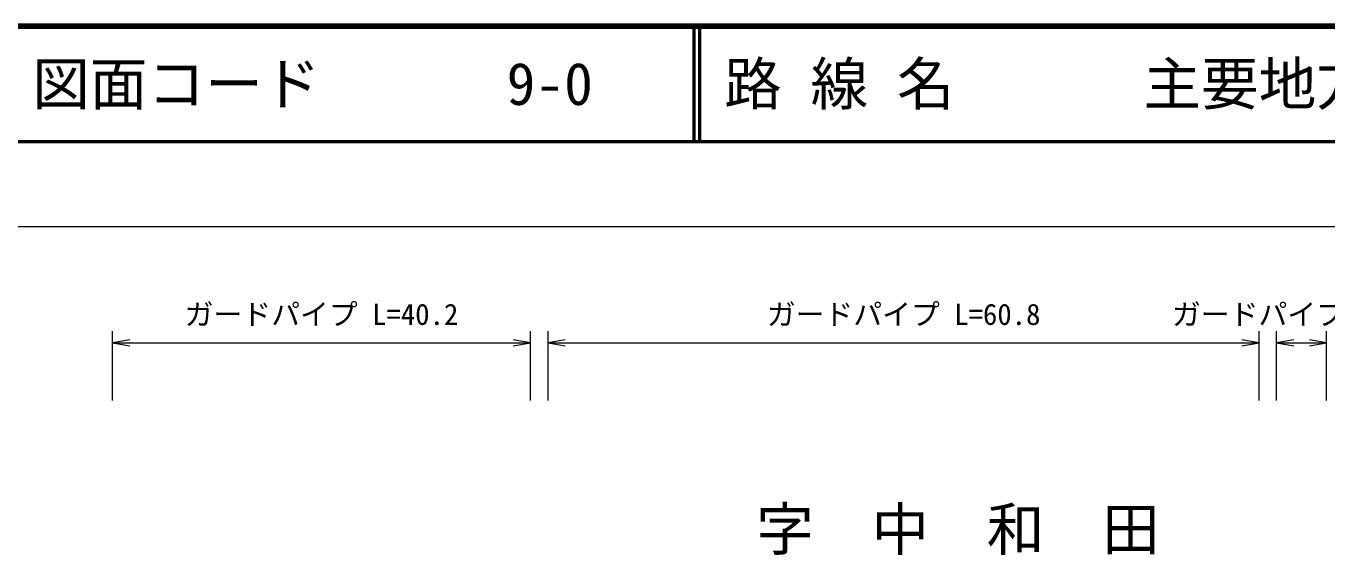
# Model space of a CAD drawing. Units: millimetres, scale not verified. Extents: x 40000 to 680000, y 20000 to 380000.
# Drawn here: x 119851 to 232656, y 334200 to 380000 of the extents above; entities that cross this region are included whole.
import ezdxf
from ezdxf.enums import TextEntityAlignment as Align

# ---------------------------------------------------------------- set-up
doc = ezdxf.new("R2010")
doc.units = ezdxf.units.MM
doc.header["$LTSCALE"] = 1000
for name, color, linetype, lineweight in [('M-BMK-HTXT', 7, 'Continuous', 13), ('M-STR-HTXT', 7, 'Continuous', 13), ('M-TTL', 2, 'Continuous', 140), ('M-TTL-LINE', 7, 'Continuous', 50)]:
    doc.layers.add(name, color=color, linetype=linetype, lineweight=lineweight)
doc.layers.add('M-TTL-TXT', color=7, linetype='Continuous')
doc.styles.add('ＭＳ ゴシック', font='')
doc.styles.get('ＭＳ ゴシック').set_extended_font_data('MS Gothic')

# ---------------------------------------------------------------- blocks, each defined once
blk = doc.blocks.new('open_arrow')
at = {"color": 0, "linetype": 'Continuous', "lineweight": -2}
blk.add_lwpolyline([(7.5, 1.25), (0, 0), (7.5, -1.25)], dxfattribs=at)

msp = doc.modelspace()

# ---------------------------------------------------------------- linework, layer by layer
at = {"layer": 'M-STR-HTXT'}
for p, q in [((74217, 362637), (458100, 362637)), ((127352, 347570), (127352, 353570)), ((163593, 347570), (163593, 353570)), ((165114, 347570), (165114, 353570)), ((226782, 347570), (226782, 353570)), ((228287, 347570), (228287, 353570)), ((232629, 347570), (232629, 353570)), ((127352, 352570), (163593, 352570)), ((165114, 352570), (226782, 352570)), ((228287, 352570), (232629, 352570))]:
    msp.add_line(p, q, dxfattribs=at)
at = {"layer": 'M-TTL'}
msp.add_line((680000, 380000), (40000, 380000), dxfattribs=at)
at = {"layer": 'M-TTL-LINE'}
for p, q in [((177750, 380000), (177750, 370000)), ((178250, 380000), (178250, 370000)), ((40000, 370000), (680000, 370000))]:
    msp.add_line(p, q, dxfattribs=at)

# ---------------------------------------------------------------- block references
at = {"layer": 'M-STR-HTXT', "xscale": 200, "yscale": 200}
for p in [(127352, 352570), (165114, 352570), (228287, 352570)]:
    msp.add_blockref('open_arrow', p, dxfattribs=at)
at = {"layer": 'M-STR-HTXT', "xscale": 200, "yscale": 200, "rotation": 180}
for p in [(163593, 352570), (226782, 352570), (232629, 352570)]:
    msp.add_blockref('open_arrow', p, dxfattribs=at)

# ---------------------------------------------------------------- texts
at = {"layer": 'M-BMK-HTXT', "insert": (203160, 336231), "char_height": 3666, "attachment_point": 5, "style": 'ＭＳ ゴシック'}
msp.add_mtext('\\T2;字中和田', dxfattribs=at)
at = {"layer": 'M-STR-HTXT', "style": 'ＭＳ ゴシック'}
for s, p in [('ガードパイプ L=40.2', (145473, 353570)), ('ガードパイプ L=60.8', (195948, 353570)), ('ガードパイプ L=4.3', (230458, 353570))]:
    msp.add_text(s, height=1833, dxfattribs=at).set_placement(p, align=Align.BOTTOM_CENTER)
at = {"layer": 'M-TTL-TXT', "style": 'ＭＳ ゴシック'}
for s, p in [('図面コード', (120380, 375000)), ('9-0', (161521, 375000)), ('路 線 名', (180380, 375000)), ('主要地方道\u3000防府徳地線', (216734, 375000))]:
    msp.add_text(s, height=3666, dxfattribs=at).set_placement(p, align=Align.MIDDLE_LEFT)

doc.saveas('drawing.dxf')
